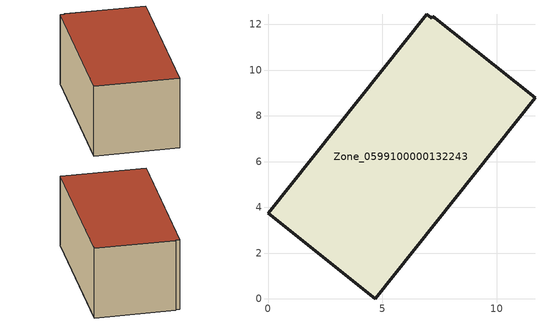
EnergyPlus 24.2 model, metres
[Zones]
Zone_0599100000132243
 floor ground (C_G): 6.94,12.45 7.15,12.28 7.21,12.35 11.68,8.79 4.69,0 0,3.74 z0.41
 wall outside (C_F): 4.69,0 11.68,8.79 7.21,12.35 7.15,12.28 6.94,12.45 0,3.74 4.69,0 z0.41:5.75
 roof outside (C_R): 7.15,12.28 6.94,12.45 0,3.74 4.69,0 11.68,8.79 7.21,12.35 z5.75
[BUILDING]
Pand.0599100000132243: North Axis=0; Terrain=City; Loads Convergence Tolerance Value=0.04; Temperature Convergence Tolerance Value=0.4; Solar Distribution=FullExterior; Maximum Number of Warmup Days=25; Minimum Number of Warmup Days=1
[Site:Location]
Rotterdam.The.Hague.AP_ZH_NLD Design_Conditions: Latitude=51.96; Longitude=4.45; Time Zone=1; Elevation=-4.5
[SITE:GROUNDTEMPERATURE:BUILDINGSURFACE]
18, 18, 18, 18, 18, 18, 18, 18, 18, 18, 18, 18
[MATERIAL] Thermal Absorptance=0.9; Solar Absorptance=0.7; Visible Absorptance=0.7
Name | Roughness | Thickness | Conductivity | Density | Specific Heat
G.TI.1975-1991 | MediumSmooth | 0.15 | 0.288461 | 540 | 1210
F.TI.1975-1991 | Rough | 0.3 | 0.230769 | 1920 | 840
R.TI.1975-1991 | MediumRough | 0.2 | 0.153846 | 1500 | 1000
[CONSTRUCTION]
C_G: G.TI.1975-1991
C_F: F.TI.1975-1991
C_R: R.TI.1975-1991
[ZONE]
Zone_0599100000132243: Type=1; Multiplier=1; Ceiling Height=Autocalculate; Volume=Autocalculate; Floor Area=autocalculate; Part of Total Floor Area=Yes
[ZONEINFILTRATION:DESIGNFLOWRATE]
Infil_Zone_0599100000132243: Zone or ZoneList or Space or SpaceList=Zone_0599100000132243; Schedule=AlwaysOn; Design Flow Rate Calculation Method=Flow/Area; Flow Rate per Floor Area=0.003; Constant Term Coefficient=1; Temperature Term Coefficient=0; Velocity Term Coefficient=0; Velocity Squared Term Coefficient=0
[HVACTEMPLATE:ZONE:IDEALLOADSAIRSYSTEM]
Zone_0599100000132243: Maximum Heating Supply Air Temperature=50; Minimum Cooling Supply Air Temperature=13; Maximum Heating Supply Air Humidity Ratio=0.0156; Minimum Cooling Supply Air Humidity Ratio=0.0077; Heating Limit=NoLimit; Cooling Limit=NoLimit; Dehumidification Control Type=ConstantSensibleHeatRatio; Cooling Sensible Heat Ratio=0.7; Dehumidification Setpoint=60; Humidification Control Type=None; Humidification Setpoint=30; Outdoor Air Method=None; Outdoor Air Flow Rate per Person=0.00944; Outdoor Air Flow Rate per Zone Floor Area=0; Outdoor Air Flow Rate per Zone=0; Demand Controlled Ventilation Type=None; Outdoor Air Economizer Type=NoEconomizer; Heat Recovery Type=None; Sensible Heat Recovery Effectiveness=0.7; Latent Heat Recovery Effectiveness=0.65
[ZONECONTROL:THERMOSTAT]
ThermostatControl_Zone_0599100000132243: Zone or ZoneList=Zone_0599100000132243; Control Type Schedule=DualSetpointControlType; Control 1=Thermostat_Zone_0599100000132243; Temperature Difference Between Cutout And Setpoint=0
[THERMOSTATSETPOINT:DUALSETPOINT]
Thermostat_Zone_0599100000132243: Heating Setpoint Temperature Schedule=HeatingSetpoint_Zone_0599100000132243; Cooling Setpoint Temperature Schedule=CoolingSetpoint_Zone_0599100000132243
[SCHEDULE:COMPACT]
HeatingSetpoint_Zone_0599100000132243: Through: 12/31, For: AllDays, Until: 24:00, 21
CoolingSetpoint_Zone_0599100000132243: Through: 12/31, For: AllDays, Until: 24:00, 24
DualSetpointControlType: Through: 12/31, For: AllDays, Until: 24:00, 4
AlwaysOn: Through: 12/31, For: AllDays, Until: 24:00, 1
